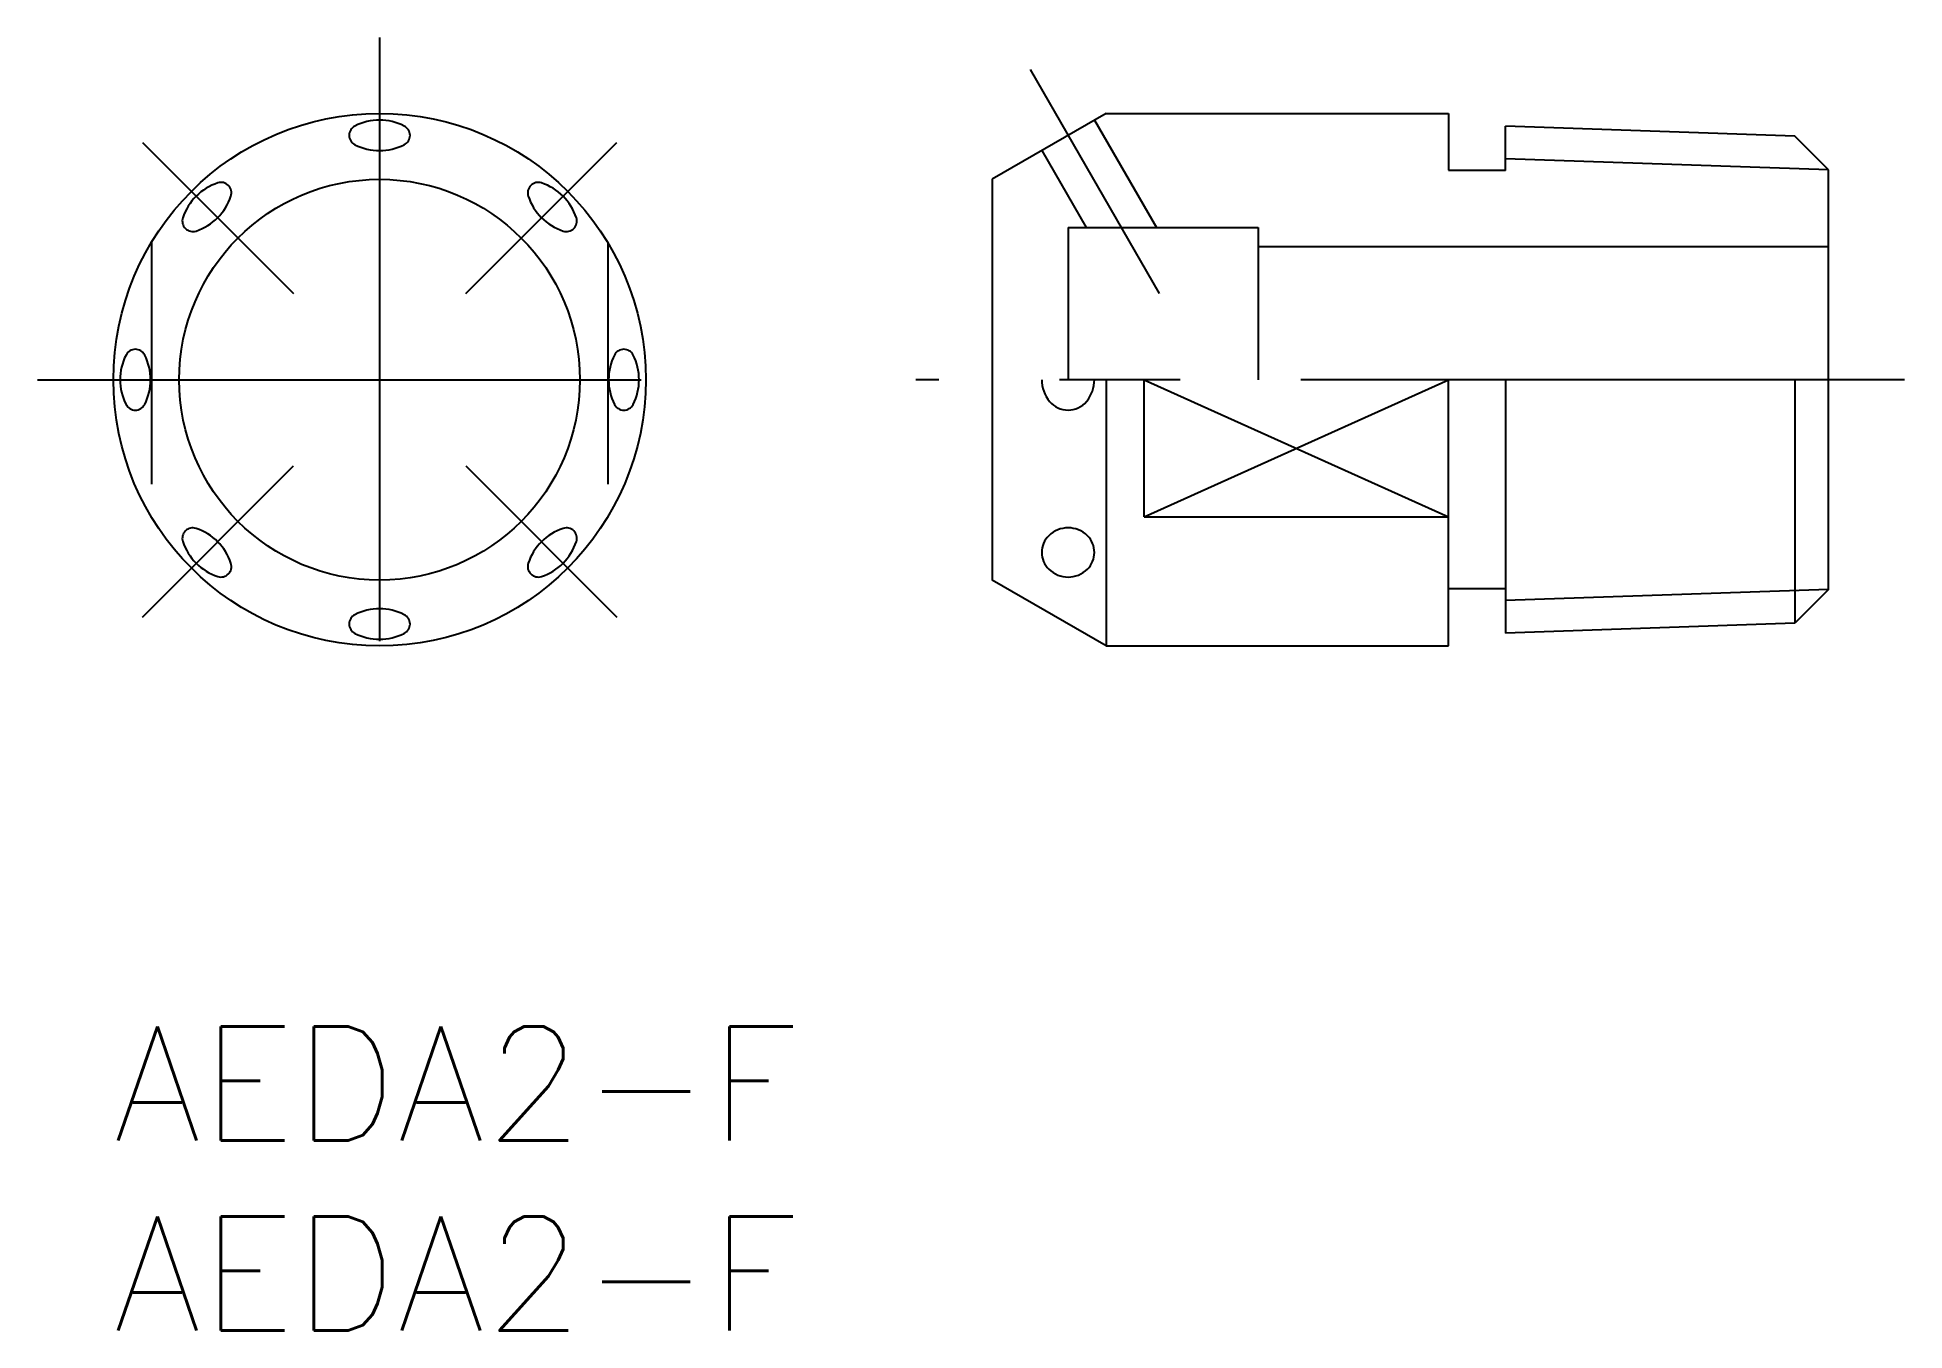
# Model space of a CAD drawing. Extents: x -2 to 47.1, y -8 to 26.
import ezdxf

# ---------------------------------------------------------------- set-up
doc = ezdxf.new("R2010")
doc.units = 0
doc.header["$LTSCALE"] = 0.5
doc.linetypes.add('CENTER', pattern=[50.8, 31.75, -6.35, 6.35, -6.35])
doc.linetypes.add('DASHED', pattern=[19.05, 12.7, -6.35])
for name, color, linetype in [('MSM_CENTER', 1, 'CENTER'), ('MSM_CONTINUOUS', 7, 'CONTINUOUS'), ('MSM_DASHED', 4, 'DASHED'), ('MSM_NARROW', 5, 'CONTINUOUS'), ('MSM_PART_NUMBER', 7, 'CONTINUOUS')]:
    doc.layers.add(name, color=color, linetype=linetype)
doc.styles.get("Standard").update_dxf_attribs({"font": 'txt.shx', "height": 3, "bigfont": 'bigfont.shx'})

# ---------------------------------------------------------------- blocks, each defined once
blk = doc.blocks.new('*U3')
at = {"layer": 'MSM_PART_NUMBER'}
blk.add_text('AEDA2-F', height=3, dxfattribs=at).set_placement((0, -3))
blk = doc.blocks.new('*U4')
at = {"layer": 'MSM_PART_NUMBER'}
blk.add_text('AEDA2-F', height=3, dxfattribs=at).set_placement((0, -8))

msp = doc.modelspace()

# ---------------------------------------------------------------- linework, layer by layer
at = {"layer": 'MSM_CENTER'}
for p, q in [((7, 26), (7, 8)), ((24.105, 25.155), (27.504, 19.268)), ((0.761, 23.239), (4.732, 19.268)), ((9.268, 19.268), (13.239, 23.239)), ((-2, 17), (16, 17)), ((47.105, 17), (21.105, 17)), ((0.761, 10.761), (4.732, 14.732)), ((9.268, 14.732), (13.239, 10.761))]:
    msp.add_line(p, q, dxfattribs=at)
at = {"layer": 'MSM_CONTINUOUS'}
for p, q in [((26.105, 24), (23.105, 22.268)), ((25.798, 23.823), (27.427, 21)), ((26.105, 24), (35.105, 24)), ((35.105, 24), (35.105, 22.511)), ((44.218, 23.4), (36.605, 23.665)), ((36.605, 22.5), (36.605, 23.665)), ((45.105, 22.513), (44.218, 23.4)), ((24.412, 23.023), (25.58, 21)), ((23.105, 22.268), (23.105, 11.732)), ((36.605, 22.5), (35.105, 22.5)), ((45.105, 11.487), (45.105, 22.513)), ((25.105, 21), (25.105, 17)), ((25.105, 21), (30.105, 21)), ((30.105, 21), (30.105, 17)), ((30.105, 20.5), (45.105, 20.5)), ((26.105, 17), (26.105, 10)), ((27.105, 13.394), (27.105, 17)), ((35.105, 10), (35.105, 17)), ((36.605, 17), (36.605, 10.335)), ((44.218, 17), (44.218, 10.6)), ((27.105, 13.394), (35.105, 13.394)), ((26.105, 10), (23.105, 11.732)), ((36.605, 11.5), (35.105, 11.5)), ((45.105, 11.487), (44.218, 10.6)), ((44.218, 10.6), (36.605, 10.335)), ((26.105, 10), (35.105, 10))]:
    msp.add_line(p, q, dxfattribs=at)
for radius in [7, 5.268]:
    msp.add_circle((7, 17), radius, dxfattribs=at)
for centre, radius, start, end in [((6.475, 23.423), 0.275, 116.785, 243.215), ((7, 22.383), 1.44, 63.215, 116.785), ((7.525, 23.423), 0.275, 296.785, 63.215), ((7, 24.463), 1.44, 243.215, 296.785), ((3.194, 20.806), 1.44, 108.215, 161.785), ((2.83, 21.913), 0.275, 341.785, 108.215), ((11.17, 21.913), 0.275, 71.785, 198.215), ((10.806, 20.806), 1.44, 18.215, 71.785), ((1.723, 22.277), 1.44, 288.215, 341.785), ((12.277, 22.277), 1.44, 198.215, 251.785), ((2.087, 21.17), 0.275, 161.785, 288.215), ((11.913, 21.17), 0.275, 251.785, 18.215), ((0.577, 17.525), 0.275, 26.785, 153.215), ((13.423, 17.525), 0.275, 26.785, 153.215), ((1.617, 17), 1.44, 153.215, 206.785), ((-0.463, 17), 1.44, 333.215, 26.785), ((14.463, 17), 1.44, 153.215, 206.785), ((12.383, 17), 1.44, 333.215, 26.785), ((25.307, 17), 0.895, 180, 219.6905), ((24.903, 17), 0.895, 320.3095, 0), ((0.577, 16.475), 0.275, 206.785, 333.215), ((13.423, 16.475), 0.275, 206.785, 333.215), ((25.105, 16.832), 0.632, 219.6905, 320.3095), ((2.087, 12.83), 0.275, 71.785, 198.215), ((1.723, 11.723), 1.44, 18.215, 71.785), ((12.277, 11.723), 1.44, 108.215, 161.785), ((11.913, 12.83), 0.275, 341.785, 108.215), ((25.026, 12.459), 0.614, 134.4589, 225.5411), ((25.105, 12.378), 0.727, 45.5411, 134.4589), ((25.184, 12.459), 0.614, 314.4589, 45.5411), ((3.194, 13.194), 1.44, 198.215, 251.785), ((10.806, 13.194), 1.44, 288.215, 341.785), ((2.83, 12.087), 0.275, 251.785, 18.215), ((11.17, 12.087), 0.275, 161.785, 288.215), ((25.105, 12.539), 0.727, 225.5411, 314.4589), ((6.475, 10.577), 0.275, 116.785, 243.215), ((7, 9.537), 1.44, 63.215, 116.785), ((7.525, 10.577), 0.275, 296.785, 63.215), ((7, 11.617), 1.44, 243.215, 296.785)]:
    msp.add_arc(centre, radius, start, end, dxfattribs=at)
at = {"layer": 'MSM_DASHED'}
for p, q in [((1, 20.606), (1, 13.394)), ((13, 20.606), (13, 13.394))]:
    msp.add_line(p, q, dxfattribs=at)
at = {"layer": 'MSM_NARROW'}
for p, q in [((45.105, 22.513), (36.605, 22.809)), ((27.105, 13.394), (35.105, 17)), ((27.105, 17), (35.105, 13.394)), ((45.105, 11.487), (36.605, 11.191))]:
    msp.add_line(p, q, dxfattribs=at)

# ---------------------------------------------------------------- block references
at = {"layer": 'MSM_CONTINUOUS'}
for name in ['*U3', '*U4']:
    msp.add_blockref(name, (0, 0), dxfattribs=at)

doc.saveas('drawing.dxf')
